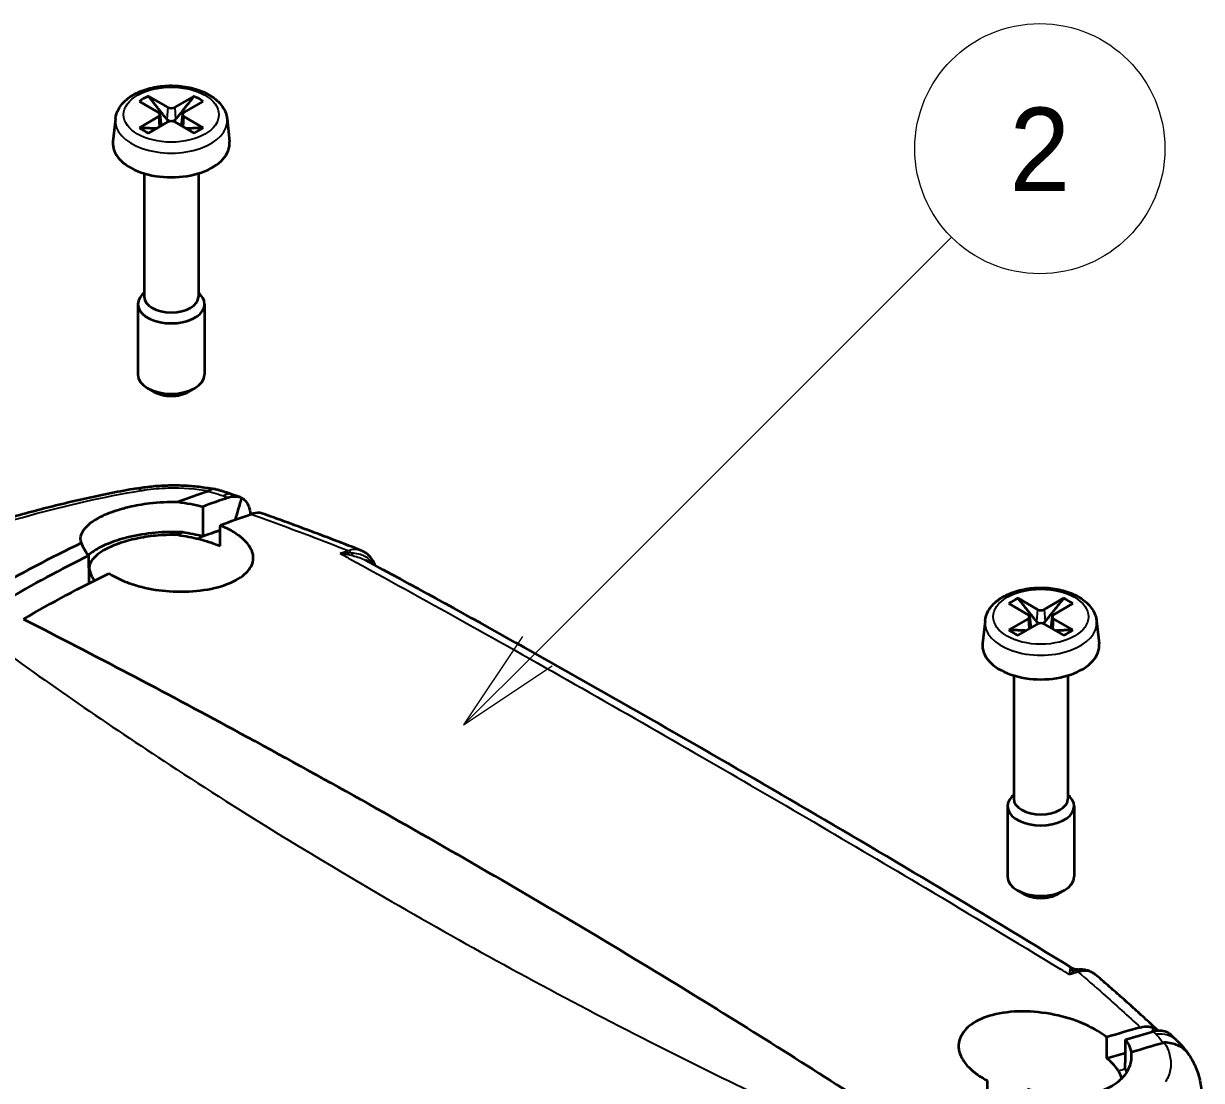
# Model space of a CAD drawing. Header units: millimetres. Extents: x 0 to 1594, y 0 to 281.
# Drawn here: x 292.36 to 320.61, y 154.81 to 180.17 of the extents above; entities that cross this region are included whole.
import ezdxf

# ---------------------------------------------------------------- set-up
doc = ezdxf.new("R2010")
doc.units = ezdxf.units.MM
doc.layers.add('Symbol (TK)', color=100, linetype='Continuous', lineweight=18, true_color=0x00ff3f)
doc.layers.add('Visible (ISO)', color=7, linetype='Continuous', lineweight=35)
doc.layers.add('Visible Narrow (ISO)', color=7, linetype='Continuous', lineweight=25)
doc.styles.add('Note Text (TK2)', font='')
doc.styles.get('Note Text (TK2)').set_extended_font_data('MS PGothic')

# ---------------------------------------------------------------- blocks, each defined once
blk = doc.blocks.new('バルーン3')
at = {"layer": 'Symbol (TK)', "color": 100, "true_color": 0x00ff40}
for p, q in [((319.183, 173.112), (329.122, 183.052)), ((318.829, 173.466), (317.415, 171.344)), ((319.183, 173.112), (317.415, 171.344)), ((317.415, 171.344), (319.536, 172.759))]:
    blk.add_line(p, q, dxfattribs=at)
at = {"layer": 'Symbol (TK)'}
blk.add_circle((331.236, 185.165), 3, dxfattribs=at)
at = {"layer": 'Symbol (TK)', "color": 7, "insert": (331.236, 185.148), "char_height": 2, "attachment_point": 5, "style": 'Note Text (TK2)'}
blk.add_mtext('2', dxfattribs=at)

msp = doc.modelspace()

# ---------------------------------------------------------------- linework, layer by layer
at = {"layer": 'Visible (ISO)'}
for p, q in [((295.1353, 178.2956), (295.5967, 178.0279)), ((295.8183, 178.1558), (295.3545, 178.4222)), ((296.447, 178.4222), (295.9832, 178.1558)), ((296.2047, 178.0279), (296.6662, 178.2956)), ((294.5617, 177.8791), (294.5034, 177.3363)), ((295.5967, 177.9327), (295.1353, 177.6649)), ((295.3545, 177.5383), (295.8183, 177.8047)), ((295.6305, 177.9844), (295.6596, 177.7136)), ((295.9832, 177.8047), (296.447, 177.5383)), ((296.1709, 177.9844), (296.1419, 177.7136)), ((296.6662, 177.6649), (296.2047, 177.9327)), ((297.2398, 177.8791), (297.298, 177.3363)), ((295.2507, 176.5704), (295.2507, 173.612)), ((296.5507, 176.5704), (296.5507, 173.612)), ((295.2507, 173.7112), (295.2051, 173.6649)), ((296.5507, 173.7112), (296.5963, 173.6649)), ((295.1007, 173.4367), (295.1007, 171.7462)), ((296.7007, 173.4367), (296.7007, 171.7462)), ((295.4867, 171.3319), (295.3348, 171.4197)), ((296.3148, 171.3319), (296.4667, 171.4197)), ((297.7973, 168.3916), (297.797, 168.3956)), ((315.9949, 166.2523), (316.4563, 165.9845)), ((316.6779, 166.1125), (316.2141, 166.3789)), ((317.3066, 166.3789), (316.8428, 166.1125)), ((317.0644, 165.9845), (317.5258, 166.2523)), ((316.4563, 165.8894), (315.9949, 165.6216)), ((316.4901, 165.9411), (316.5192, 165.6703)), ((317.0306, 165.9411), (317.0015, 165.6703)), ((317.5258, 165.6216), (317.0644, 165.8894)), ((315.4213, 165.8358), (315.363, 165.2929)), ((316.2141, 165.495), (316.6779, 165.7614)), ((316.8428, 165.7614), (317.3066, 165.495)), ((318.0994, 165.8358), (318.1577, 165.2929)), ((316.1104, 164.527), (316.1104, 161.5687)), ((317.4104, 164.527), (317.4104, 161.5687)), ((316.1104, 161.6679), (316.0648, 161.6216)), ((317.4104, 161.6679), (317.4559, 161.6216)), ((315.9604, 161.3934), (315.9604, 159.7028)), ((317.5604, 161.3934), (317.5604, 159.7028)), ((316.3463, 159.2886), (316.1944, 159.3764)), ((317.1744, 159.2886), (317.3263, 159.3764))]:
    msp.add_line(p, q, dxfattribs=at)
for centre, major_axis, ratio, start_param, end_param in [((295.9007, 177.9803), (0.9404, 0), 0.5773503, 2.1906089, 2.5217801), ((295.9007, 177.9803), (0.9404, 0), 0.5773503, 0.6198126, 0.9509837), ((295.5138, 177.9803), (0.1169, 0), 0.5773503, 5.5003624, 7.0660083), ((295.9007, 178.2036), (-0.1169, 0), 0.5773503, 0.7879734, 2.3536193), ((296.2876, 177.9803), (-0.1169, 0), 0.5773503, 5.5003624, 7.0660083), ((295.9007, 177.7569), (0.1169, 0), 0.5773503, 0.7879734, 2.3536193), ((295.9007, 177.9803), (-0.9404, 0), 0.5773503, 0.6198126, 0.9509837), ((295.9007, 177.9803), (-0.9404, 0), 0.5773503, 2.1906089, 2.5217801), ((295.9007, 177.2862), (1.4, 0), 0.5773503, 3.0796893, 6.3450887), ((295.9007, 173.4367), (0.8, 0), 0.5773503, 2.6249056, 6.7998724), ((295.9007, 173.612), (0.65, 0), 0.5773503, 3.1415927, 6.2831853), ((295.9007, 171.7462), (0.8, 0), 0.5773503, 3.1415927, 6.2831853), ((295.9007, 171.5708), (0.5853, 0), 0.5773503, 3.9265254, 5.4982526), ((265.1849, 139.6409), (-63.8451, 2.7097), 0.5465301, 4.2040933, 4.2076098), ((316.7604, 165.9369), (0.9404, 0), 0.5773503, 2.1906089, 2.5217801), ((316.7604, 165.9369), (0.9404, 0), 0.5773503, 0.6198126, 0.9509837), ((316.3735, 165.9369), (0.1169, 0), 0.5773503, 5.5003624, 7.0660083), ((316.7604, 166.1603), (-0.1169, 0), 0.5773503, 0.7879734, 2.3536193), ((317.1473, 165.9369), (-0.1169, 0), 0.5773503, 5.5003624, 7.0660083), ((316.7604, 165.9369), (-0.9404, 0), 0.5773503, 0.6198126, 0.9509837), ((316.7604, 165.7136), (0.1169, 0), 0.5773503, 0.7879734, 2.3536193), ((316.7604, 165.9369), (-0.9404, 0), 0.5773503, 2.1906089, 2.5217801), ((316.7604, 165.2429), (1.4, 0), 0.5773503, 3.0796893, 6.3450887), ((316.7604, 161.3934), (0.8, 0), 0.5773503, 2.6249056, 6.7998724), ((316.7604, 161.5687), (0.65, 0), 0.5773503, 3.1415927, 6.2831853), ((316.7604, 159.7028), (0.8, 0), 0.5773503, 3.1415927, 6.2831853), ((316.7604, 159.5274), (0.5853, 0), 0.5773503, 3.9265254, 5.4982526), ((265.2668, 138.7232), (-63.8103, 2.3987), 0.5622537, 3.7023574, 3.7064562)]:
    msp.add_ellipse(centre, major_axis=major_axis, ratio=ratio, start_param=start_param, end_param=end_param, dxfattribs=at)
for points, knots in [([(294.5617, 177.8791), (294.5708, 177.9637), (294.5986, 178.0457), (294.6885, 178.2047), (294.7542, 178.2797), (294.9224, 178.4205), (295.0293, 178.4831), (295.2696, 178.5848), (295.4038, 178.6229), (295.6825, 178.6703), (295.8268, 178.68), (296.1126, 178.6709), (296.2541, 178.6523), (296.5227, 178.5875), (296.6497, 178.5412), (296.8772, 178.4216), (296.9776, 178.3481), (297.1321, 178.1796), (297.1891, 178.0857), (297.229, 177.949), (297.236, 177.9142), (297.2398, 177.8791)], [0.8473015, 0.8473015, 0.8473015, 0.8473015, 1.1008997, 1.1008997, 1.3894034, 1.3894034, 1.7237101, 1.7237101, 2.0693038, 2.0693038, 2.4112778, 2.4112778, 2.7518334, 2.7518334, 3.0950069, 3.0950069, 3.4402909, 3.4402909, 3.7598094, 3.7598094, 3.8650875, 3.8650875, 3.8650875, 3.8650875]), ([(295.8592, 177.82), (295.8464, 177.825), (295.8344, 177.8321), (295.8147, 177.8473), (295.8054, 177.8563), (295.7973, 177.8662)], [0.0787304884, 0.0787304884, 0.0787304884, 0.0787304884, 0.082614617, 0.082614617, 0.0863321635, 0.0863321635, 0.0863321635, 0.0863321635]), ([(296.0041, 177.8662), (295.996, 177.8563), (295.9868, 177.8473), (295.9671, 177.8321), (295.9551, 177.825), (295.9422, 177.82)], [0.0629908796, 0.0629908796, 0.0629908796, 0.0629908796, 0.066708426, 0.066708426, 0.0705925547, 0.0705925547, 0.0705925547, 0.0705925547]), ([(295.0645, 169.0136), (294.6603, 168.943), (294.262, 168.8628), (293.4739, 168.6877), (293.0843, 168.5928), (292.3135, 168.3903), (291.9323, 168.2826), (291.1785, 168.0557), (290.8059, 167.9364), (290.0698, 167.6868), (289.7063, 167.5565), (289.3475, 167.4209)], [0, 0, 0, 0, 0.12362035, 0.12362035, 0.2472407, 0.2472407, 0.37086105, 0.37086105, 0.49448141, 0.49448141, 0.61810176, 0.61810176, 0.61810176, 0.61810176]), ([(295.0645, 169.0136), (295.1823, 169.0341), (295.3063, 169.0515), (295.5558, 169.0767), (295.6818, 169.0849), (295.9333, 169.0922), (296.0594, 169.0914), (296.3113, 169.0808), (296.4368, 169.071), (296.6837, 169.0426), (296.8057, 169.0241), (296.9253, 169.0012)], [-0.15523286, -0.15523286, -0.15523286, -0.15523286, -0.12461288, -0.12461288, -0.0939929, -0.0939929, -0.06337292, -0.06337292, -0.03275294, -0.03275294, -0.00213296, -0.00213296, -0.00213296, -0.00213296]), ([(296.9303, 169.0001), (296.93, 169.0002), (296.9298, 169.0003), (296.8927, 169.0093), (296.8506, 168.9934), (296.8058, 168.9534)], [-0.039386813, -0.039386813, -0.039386813, -0.039386813, -0.039086509, -0.039086509, 0, 0, 0, 0]), ([(297.3575, 168.8719), (297.3298, 168.8816), (297.3019, 168.8911), (297.2458, 168.9095), (297.2175, 168.9185), (297.1608, 168.936), (297.1323, 168.9446), (297.075, 168.9612), (297.0463, 168.9693), (296.9885, 168.985), (296.9595, 168.9927), (296.9303, 169.0001)], [0, 0, 0, 0, 0.007630724, 0.007630724, 0.015261447, 0.015261447, 0.022892171, 0.022892171, 0.030522895, 0.030522895, 0.038153618, 0.038153618, 0.038153618, 0.038153618]), ([(293.7501, 167.7075), (293.7209, 167.7755), (293.7197, 167.8476), (293.7709, 167.9848), (293.8158, 168.049), (293.9496, 168.1783), (294.0397, 168.2427), (294.2193, 168.3415), (294.296, 168.378), (294.4501, 168.4413), (294.5253, 168.4686), (294.6939, 168.5227), (294.7882, 168.5489), (295.0425, 168.609), (295.2076, 168.6384), (295.6033, 168.6858), (295.8356, 168.6966), (296.0662, 168.6894)], [-0.39581441, -0.39581441, -0.39581441, -0.39581441, -0.33260232, -0.33260232, -0.27813705, -0.27813705, -0.22143256, -0.22143256, -0.18594876, -0.18594876, -0.1560966, -0.1560966, -0.12256944, -0.12256944, -0.06964289, -0.06964289, -0.00024151, -0.00024151, -0.00024151, -0.00024151]), ([(296.0662, 168.6894), (296.1678, 168.6764), (296.2688, 168.6602), (296.4656, 168.6224), (296.5611, 168.601), (296.6545, 168.5769)], [-0.060880934, -0.060880934, -0.060880934, -0.060880934, -0.030152999, -0.030152999, -0.000242503, -0.000242503, -0.000242503, -0.000242503]), ([(296.8058, 168.9534), (296.8053, 168.953), (296.8048, 168.9526), (296.8001, 168.949), (296.7941, 168.9462), (296.7869, 168.9438)], [0.43221646, 0.43221646, 0.43221646, 0.43221646, 0.433652743, 0.433652743, 0.445400391, 0.445400391, 0.445400391, 0.445400391]), ([(297.2676, 168.7945), (297.3351, 168.8175), (297.4, 168.827), (297.5053, 168.8194), (297.5473, 168.8084), (297.5855, 168.7898)], [0, 0, 0, 0, 0.030550875, 0.030550875, 0.053409777, 0.053409777, 0.053409777, 0.053409777]), ([(297.5855, 168.7898), (297.6176, 168.774), (297.6468, 168.7526), (297.7082, 168.6886), (297.7369, 168.6416), (297.7789, 168.53), (297.7921, 168.4661), (297.797, 168.3956)], [0.020158393, 0.020158393, 0.020158393, 0.020158393, 0.039943381, 0.039943381, 0.067132322, 0.067132322, 0.094256635, 0.094256635, 0.094256635, 0.094256635]), ([(296.6545, 168.5769), (296.6548, 168.459), (296.6552, 168.341), (296.6559, 168.103), (296.6562, 167.983), (296.6566, 167.8629)], [-0.086827043, -0.086827043, -0.086827043, -0.086827043, -0.043794023, -0.043794023, 0, 0, 0, 0]), ([(298.1026, 168.4086), (298.0717, 168.4196), (298.0385, 168.4261), (297.946, 168.4309), (297.884, 168.4211), (297.8195, 168.3992)], [0.011302521, 0.011302521, 0.011302521, 0.011302521, 0.029053467, 0.029053467, 0.058238926, 0.058238926, 0.058238926, 0.058238926]), ([(300.4522, 167.5272), (300.2977, 167.5878), (300.1428, 167.648), (299.832, 167.7677), (299.6762, 167.8272), (299.3638, 167.9455), (299.2071, 168.0043), (298.893, 168.121), (298.7355, 168.1791), (298.4197, 168.2944), (298.2613, 168.3516), (298.1026, 168.4086)], [2.7524021, 2.7524021, 2.7524021, 2.7524021, 2.80747907, 2.80747907, 2.86255604, 2.86255604, 2.917633, 2.917633, 2.97270997, 2.97270997, 3.02778694, 3.02778694, 3.02778694, 3.02778694]), ([(294.4066, 166.9765), (294.4349, 166.9582), (294.4644, 166.9404), (294.5531, 166.8897), (294.615, 166.8581), (294.746, 166.7984), (294.815, 166.7704), (294.9862, 166.7088), (295.0907, 166.6773), (295.408, 166.5984), (295.6289, 166.5641), (296.1063, 166.5303), (296.3588, 166.5367), (296.8406, 166.5961), (297.064, 166.6499), (297.4399, 166.7953), (297.5899, 166.885), (297.7943, 167.0829), (297.8522, 167.1882), (297.8786, 167.3999), (297.8529, 167.5043), (297.7204, 167.7198), (297.6076, 167.8287), (297.381, 167.979), (297.2969, 168.0265), (297.1618, 168.0918), (297.117, 168.112), (297.0707, 168.1314)], [-0.79168691, -0.79168691, -0.79168691, -0.79168691, -0.77864587, -0.77864587, -0.75373274, -0.75373274, -0.72861282, -0.72861282, -0.69383728, -0.69383728, -0.6266994, -0.6266994, -0.55023073, -0.55023073, -0.47129045, -0.47129045, -0.39346424, -0.39346424, -0.32023107, -0.32023107, -0.25216674, -0.25216674, -0.17788701, -0.17788701, -0.14100564, -0.14100564, -0.12371346, -0.12371346, -0.12371346, -0.12371346]), ([(296.17, 167.9621), (296.0075, 167.971), (295.8433, 167.9711), (295.4581, 167.9498), (295.241, 167.9213), (294.9265, 167.8579), (294.8209, 167.8322), (294.6423, 167.7809), (294.5675, 167.7567), (294.4213, 167.7034), (294.3507, 167.6743), (294.1925, 167.6008), (294.1105, 167.5553), (293.9929, 167.4767), (293.9513, 167.4448), (293.915, 167.4125)], [-0.42142231, -0.42142231, -0.42142231, -0.42142231, -0.37222889, -0.37222889, -0.30511602, -0.30511602, -0.2690497, -0.2690497, -0.24088337, -0.24088337, -0.2109832, -0.2109832, -0.1687674, -0.1687674, -0.14075366, -0.14075366, -0.14075366, -0.14075366]), ([(296.0014, 167.898), (295.9041, 167.8998), (295.8064, 167.8982), (295.5452, 167.8846), (295.3841, 167.8666), (295.1374, 167.8252), (295.0481, 167.8069), (294.8886, 167.7684), (294.8177, 167.7489), (294.7047, 167.7138), (294.661, 167.6991), (294.5788, 167.6692), (294.5402, 167.6541), (294.4542, 167.618), (294.408, 167.5967), (294.2771, 167.5301), (294.2018, 167.4831), (294.0272, 167.3464), (293.9603, 167.2547), (293.9299, 167.115), (293.9342, 167.0657), (293.9533, 167.0186)], [-0.47430743, -0.47430743, -0.47430743, -0.47430743, -0.44499394, -0.44499394, -0.39555958, -0.39555958, -0.36612501, -0.36612501, -0.34090031, -0.34090031, -0.32407331, -0.32407331, -0.3080968, -0.3080968, -0.28699456, -0.28699456, -0.24428276, -0.24428276, -0.16662061, -0.16662061, -0.12265485, -0.12265485, -0.12265485, -0.12265485]), ([(296.6566, 167.8629), (296.5814, 167.8824), (296.5048, 167.9001), (296.3424, 167.9336), (296.2565, 167.949), (296.17, 167.9621)], [-0.052692146, -0.052692146, -0.052692146, -0.052692146, -0.028593199, -0.028593199, -0.002302158, -0.002302158, -0.002302158, -0.002302158]), ([(293.9242, 167.4017), (293.8834, 167.4491), (293.8487, 167.4975), (293.7892, 167.5997), (293.7657, 167.6536), (293.7501, 167.7075)], [-0.062060201, -0.062060201, -0.062060201, -0.062060201, -0.03262443, -0.03262443, -0.00041235, -0.00041235, -0.00041235, -0.00041235]), ([(297.0627, 167.6313), (297.0095, 167.6534), (296.9544, 167.6746), (296.808, 167.7262), (296.7145, 167.7551), (296.5817, 167.7906), (296.5452, 167.7998), (296.5084, 167.8085)], [-0.169949381, -0.169949381, -0.169949381, -0.169949381, -0.150143846, -0.150143846, -0.118936962, -0.118936962, -0.107278835, -0.107278835, -0.107278835, -0.107278835]), ([(293.9326, 166.7386), (293.9312, 166.846), (293.9299, 166.9535), (293.9271, 167.1745), (293.9256, 167.2881), (293.9242, 167.4017)], [-0.083303705, -0.083303705, -0.083303705, -0.083303705, -0.043877571, -0.043877571, -0.002184101, -0.002184101, -0.002184101, -0.002184101]), ([(300.793, 167.1686), (300.7829, 167.1955), (300.7712, 167.2219), (300.7366, 167.2881), (300.711, 167.3269), (300.6506, 167.3984), (300.6158, 167.431), (300.5387, 167.4867), (300.4964, 167.5098), (300.4522, 167.5272)], [0.01507373, 0.01507373, 0.01507373, 0.01507373, 0.022113712, 0.022113712, 0.033170568, 0.033170568, 0.044227424, 0.044227424, 0.05528428, 0.05528428, 0.05528428, 0.05528428]), ([(317.5213, 157.502), (316.388, 158.2003), (315.2559, 158.8844), (312.9932, 160.2349), (311.8625, 160.9011), (309.6017, 162.2199), (308.4716, 162.8723), (306.2115, 164.1636), (305.0816, 164.8025), (302.8212, 166.0634), (301.6908, 166.6854), (300.5597, 167.2944)], [0.3094457, 0.3094457, 0.3094457, 0.3094457, 0.7878425, 0.7878425, 1.2662393, 1.2662393, 1.7446361, 1.7446361, 2.2230329, 2.2230329, 2.7014297, 2.7014297, 2.7014297, 2.7014297]), ([(293.9533, 167.0186), (293.9569, 167.0057), (293.961, 166.9927), (293.9866, 166.9206), (294.0181, 166.8615), (294.0598, 166.8034)], [-0.050354279, -0.050354279, -0.050354279, -0.050354279, -0.042545799, -0.042545799, -0.006859602, -0.006859602, -0.006859602, -0.006859602]), ([(315.4213, 165.8358), (315.4304, 165.9203), (315.4582, 166.0024), (315.5481, 166.1613), (315.6139, 166.2364), (315.7821, 166.3772), (315.889, 166.4398), (316.1292, 166.5415), (316.2635, 166.5795), (316.5421, 166.627), (316.6864, 166.6367), (316.9722, 166.6276), (317.1137, 166.6089), (317.3824, 166.5442), (317.5094, 166.4979), (317.7368, 166.3783), (317.8373, 166.3048), (317.9918, 166.1362), (318.0487, 166.0423), (318.0887, 165.9056), (318.0956, 165.8709), (318.0994, 165.8358)], [0.8473015, 0.8473015, 0.8473015, 0.8473015, 1.1008997, 1.1008997, 1.3894034, 1.3894034, 1.7237101, 1.7237101, 2.0693038, 2.0693038, 2.4112778, 2.4112778, 2.7518334, 2.7518334, 3.0950069, 3.0950069, 3.4402909, 3.4402909, 3.7598094, 3.7598094, 3.8650875, 3.8650875, 3.8650875, 3.8650875]), ([(292.358, 165.8796), (294.0497, 165.0163), (297.695, 163.0983), (303.1579, 160.0432), (308.4495, 156.8891), (311.7717, 154.7845), (313.267, 153.8078)], [0.1105635, 0.1105635, 0.1105635, 0.1105635, 0.7879015, 1.5898823, 2.391863, 3.0692011, 3.0692011, 3.0692011, 3.0692011]), ([(316.7189, 165.7767), (316.706, 165.7816), (316.694, 165.7888), (316.6743, 165.804), (316.6651, 165.813), (316.657, 165.8228)], [0.0787304884, 0.0787304884, 0.0787304884, 0.0787304884, 0.082614617, 0.082614617, 0.0863321635, 0.0863321635, 0.0863321635, 0.0863321635]), ([(316.8638, 165.8228), (316.8557, 165.813), (316.8464, 165.804), (316.8267, 165.7888), (316.8147, 165.7816), (316.8019, 165.7767)], [0.0629908796, 0.0629908796, 0.0629908796, 0.0629908796, 0.066708426, 0.066708426, 0.0705925547, 0.0705925547, 0.0705925547, 0.0705925547]), ([(317.6444, 157.4766), (317.6335, 157.4753), (317.6229, 157.475), (317.6028, 157.4757), (317.5932, 157.4768), (317.5753, 157.48), (317.5669, 157.4822), (317.5515, 157.4872), (317.5445, 157.49), (317.5319, 157.4959), (317.5262, 157.499), (317.5213, 157.502)], [0.024835895, 0.024835895, 0.024835895, 0.024835895, 0.029773211, 0.029773211, 0.034710527, 0.034710527, 0.039647843, 0.039647843, 0.044585159, 0.044585159, 0.049522475, 0.049522475, 0.049522475, 0.049522475]), ([(317.6444, 157.4766), (317.6725, 157.4798), (317.7011, 157.4812), (317.7591, 157.4798), (317.7885, 157.477), (317.8473, 157.4665), (317.8768, 157.4587), (317.9345, 157.4379), (317.9628, 157.4248), (318.0168, 157.3935), (318.0424, 157.3754), (318.0661, 157.3552)], [0.01255548, 0.01255548, 0.01255548, 0.01255548, 0.019696085, 0.019696085, 0.026836689, 0.026836689, 0.033977293, 0.033977293, 0.041117897, 0.041117897, 0.048258502, 0.048258502, 0.048258502, 0.048258502]), ([(319.5752, 156.0065), (319.478, 156.0976), (319.3801, 156.1884), (319.1829, 156.3697), (319.0836, 156.4601), (318.8837, 156.6404), (318.7831, 156.7303), (318.5805, 156.9097), (318.4785, 156.9991), (318.2733, 157.1775), (318.17, 157.2665), (318.0661, 157.3552)], [0.01216287, 0.01216287, 0.01216287, 0.01216287, 0.06699491, 0.06699491, 0.12182696, 0.12182696, 0.176659, 0.176659, 0.23149104, 0.23149104, 0.28632308, 0.28632308, 0.28632308, 0.28632308]), ([(318.3415, 155.8507), (318.3324, 155.8579), (318.3231, 155.8651), (318.2532, 155.9182), (318.187, 155.9627), (317.9886, 156.0811), (317.8463, 156.1503), (317.4741, 156.2968), (317.2361, 156.364), (316.7318, 156.4553), (316.4693, 156.4758), (315.9662, 156.4604), (315.7304, 156.4241), (315.3337, 156.3025), (315.1723, 156.2216), (314.935, 156.0309), (314.8561, 155.9248), (314.7726, 155.6806), (314.78, 155.5426), (314.8742, 155.3238), (314.9272, 155.2434), (315.0391, 155.1189), (315.0871, 155.0733), (315.1866, 154.9917), (315.2364, 154.9553), (315.347, 154.8831), (315.4081, 154.8475), (315.4729, 154.8138)], [-0.79185298, -0.79185298, -0.79185298, -0.79185298, -0.78724652, -0.78724652, -0.75765748, -0.75765748, -0.70500749, -0.70500749, -0.63029955, -0.63029955, -0.55123268, -0.55123268, -0.47147827, -0.47147827, -0.39699131, -0.39699131, -0.32737104, -0.32737104, -0.24859107, -0.24859107, -0.20180218, -0.20180218, -0.17357695, -0.17357695, -0.14948679, -0.14948679, -0.12380968, -0.12380968, -0.12380968, -0.12380968]), ([(319.1479, 156.0852), (319.2173, 156.1043), (319.2842, 156.1112), (319.3892, 156.1016), (319.4295, 156.0918), (319.4667, 156.0763)], [0, 0, 0, 0, 0.029192093, 0.029192093, 0.049199093, 0.049199093, 0.049199093, 0.049199093]), ([(319.7951, 155.9671), (319.7544, 155.9871), (319.7095, 155.9998), (319.5968, 156.0117), (319.5271, 156.0049), (319.4544, 155.9849)], [0.007590569, 0.007590569, 0.007590569, 0.007590569, 0.030442421, 0.030442421, 0.060987109, 0.060987109, 0.060987109, 0.060987109]), ([(318.7852, 155.0869), (318.7867, 155.2059), (318.7882, 155.3249), (318.7912, 155.5608), (318.7926, 155.6777), (318.7941, 155.7946)], [-0.08758813, -0.08758813, -0.08758813, -0.08758813, -0.043794074, -0.043794074, -0.000761087, -0.000761087, -0.000761087, -0.000761087]), ([(318.7941, 155.7946), (318.8288, 155.7446), (318.857, 155.6946), (318.9005, 155.5936), (318.9155, 155.5429), (318.9234, 155.4928)], [-0.062817262, -0.062817262, -0.062817262, -0.062817262, -0.032850622, -0.032850622, -0.002177827, -0.002177827, -0.002177827, -0.002177827]), ([(320.3181, 155.4233), (320.3082, 155.4389), (320.2975, 155.454), (320.2248, 155.5472), (320.1435, 155.61), (319.9502, 155.697), (319.8401, 155.7204), (319.7226, 155.7224)], [0.037130234, 0.037130234, 0.037130234, 0.037130234, 0.044394066, 0.044394066, 0.083511436, 0.083511436, 0.122599015, 0.122599015, 0.122599015, 0.122599015]), ([(319.8869, 155.9024), (319.8711, 155.9175), (319.8542, 155.9312), (319.823, 155.952), (319.8093, 155.96), (319.7951, 155.9671)], [0.055591376, 0.055591376, 0.055591376, 0.055591376, 0.066276772, 0.066276772, 0.074091573, 0.074091573, 0.074091573, 0.074091573]), ([(320.0218, 155.7728), (320.0422, 155.7531), (320.0624, 155.7329), (320.1022, 155.6917), (320.1218, 155.6707), (320.1603, 155.6278), (320.1793, 155.6059), (320.2165, 155.5611), (320.2347, 155.5382), (320.2705, 155.4914), (320.2879, 155.4675), (320.305, 155.443)], [-0.041142835, -0.041142835, -0.041142835, -0.041142835, -0.033818765, -0.033818765, -0.026494694, -0.026494694, -0.019170623, -0.019170623, -0.011846552, -0.011846552, -0.004522482, -0.004522482, -0.004522482, -0.004522482]), ([(318.9234, 155.4928), (318.9266, 155.4681), (318.9285, 155.4434), (318.9341, 155.2628), (318.8896, 155.1119), (318.7493, 154.9055), (318.6875, 154.8388), (318.56, 154.7351), (318.5003, 154.6951), (318.3704, 154.6234), (318.3004, 154.5917), (318.127, 154.5282), (318.0206, 154.4996), (317.7179, 154.4445), (317.512, 154.4329), (317.0165, 154.46), (316.7254, 154.5152), (316.4414, 154.6067)], [-0.39638899, -0.39638899, -0.39638899, -0.39638899, -0.38375, -0.38375, -0.30348239, -0.30348239, -0.2606365, -0.2606365, -0.22954791, -0.22954791, -0.19877585, -0.19877585, -0.15814432, -0.15814432, -0.0897972, -0.0897972, -0.00017084, -0.00017084, -0.00017084, -0.00017084]), ([(320.3181, 155.4233), (320.3485, 155.3756), (320.3773, 155.3263), (320.4311, 155.2244), (320.4561, 155.1719), (320.5015, 155.0637), (320.522, 155.0078), (320.5579, 154.8932), (320.5732, 154.8344), (320.5977, 154.7144), (320.607, 154.6532), (320.613, 154.5914)], [-0.151432059, -0.151432059, -0.151432059, -0.151432059, -0.138094225, -0.138094225, -0.12475639, -0.12475639, -0.111418556, -0.111418556, -0.098080722, -0.098080722, -0.084742887, -0.084742887, -0.084742887, -0.084742887]), ([(318.6256, 155.0391), (318.6209, 155.0468), (318.6159, 155.0545), (318.5748, 155.1166), (318.5302, 155.1707), (318.4367, 155.2655), (318.391, 155.3064), (318.3408, 155.3464)], [-0.901819576, -0.901819576, -0.901819576, -0.901819576, -0.89721001, -0.89721001, -0.86458099, -0.86458099, -0.839141902, -0.839141902, -0.839141902, -0.839141902])]:
    msp.add_open_spline(points, degree=3, knots=knots, dxfattribs=at)
for points, weights in [([(295.7973, 177.8662), (295.6906, 177.9961), (295.3545, 178.4222)], [2.55942529588, 1.88942949743, 1]), ([(296.447, 178.4222), (296.1109, 177.9961), (296.0041, 177.8662)], [1, 1.88942949741, 2.55942529585]), ([(295.5402, 177.645), (295.42, 177.6491), (295.1353, 177.6649)], [2.05991435985, 1.57596636189, 1]), ([(296.6662, 177.6649), (296.3814, 177.6491), (296.2612, 177.645)], [1, 1.57596636188, 2.05991435984]), ([(316.657, 165.8228), (316.5502, 165.9527), (316.2141, 166.3789)], [2.55942529588, 1.88942949743, 1]), ([(317.3066, 166.3789), (316.9705, 165.9527), (316.8638, 165.8228)], [1, 1.88942949741, 2.55942529585]), ([(316.3999, 165.6017), (316.2797, 165.6058), (315.9949, 165.6216)], [2.05991435985, 1.57596636189, 1]), ([(317.5258, 165.6216), (317.2411, 165.6058), (317.1209, 165.6017)], [1, 1.57596636188, 2.05991435984])]:
    msp.add_rational_spline(points, weights, degree=2, dxfattribs=at)
for points in [[(296.7869, 168.9438), (296.5474, 168.8633), (296.3072, 168.7785), (296.0662, 168.6894)], [(297.2676, 168.7945), (297.0637, 168.725), (296.8593, 168.6525), (296.6545, 168.5769)], [(297.5855, 168.7898), (297.5344, 168.6145), (297.4832, 168.4392), (297.4322, 168.2639)], [(297.0707, 168.1314), (297.068, 167.9647), (297.0653, 167.798), (297.0627, 167.6313)], [(297.0707, 168.1314), (297.321, 168.2252), (297.5706, 168.3144), (297.8195, 168.3992)], [(296.0014, 167.898), (296.0576, 167.9196), (296.1138, 167.941), (296.17, 167.9621)], [(296.5084, 167.8085), (296.3438, 167.8477), (296.1733, 167.8778), (296.0014, 167.898)], [(297.0687, 168.0086), (296.9316, 167.9615), (296.7942, 167.9129), (296.6566, 167.8629)], [(293.7501, 167.7075), (293.0038, 167.3508), (292.2548, 166.9549), (291.5043, 166.5207)], [(293.9242, 167.4017), (293.2523, 167.0719), (292.5776, 166.711), (291.9013, 166.3196)], [(293.9292, 167.0072), (293.9372, 167.011), (293.9453, 167.0148), (293.9533, 167.0186)], [(292.358, 165.8796), (293.0428, 166.2761), (293.7262, 166.642), (294.4066, 166.9765)], [(319.1479, 156.0852), (318.8798, 156.0115), (318.611, 155.9333), (318.3415, 155.8507)], [(318.7941, 155.7946), (319.0147, 155.8611), (319.2348, 155.9245), (319.4544, 155.9849)], [(319.4667, 156.0763), (319.507, 156.0597), (319.5435, 156.0363), (319.5756, 156.0062)], [(318.3408, 155.3464), (318.341, 155.5145), (318.3413, 155.6826), (318.3415, 155.8507)], [(318.9234, 155.4928), (319.1807, 155.5724), (319.4373, 155.6478), (319.6932, 155.7188)], [(319.6932, 155.7188), (319.7019, 155.7212), (319.7116, 155.7226), (319.7226, 155.7224)], [(318.3408, 155.3464), (318.4908, 155.3918), (318.6406, 155.4359), (318.7901, 155.4785)], [(318.7045, 154.8623), (318.6886, 154.9207), (318.6622, 154.9799), (318.6256, 155.0391)], [(318.8267, 155.0224), (318.8141, 155.0439), (318.8003, 155.0654), (318.7852, 155.0869)], [(315.4729, 154.8138), (315.4742, 154.7364), (315.4754, 154.6589), (315.4766, 154.5815)]]:
    msp.add_open_spline(points, degree=3, dxfattribs=at)
at = {"layer": 'Visible Narrow (ISO)'}
for p, q in [((295.8183, 178.1558), (295.7973, 177.8662)), ((295.9832, 178.1558), (296.0041, 177.8662)), ((295.5967, 177.9327), (295.6145, 177.6877)), ((296.2047, 177.9327), (296.1869, 177.6877)), ((316.4563, 165.8894), (316.4742, 165.6444)), ((316.6779, 166.1125), (316.657, 165.8228)), ((316.8428, 166.1125), (316.8638, 165.8228)), ((317.0644, 165.8894), (317.0466, 165.6444))]:
    msp.add_line(p, q, dxfattribs=at)
for centre in [(295.9007, 177.9803), (316.7604, 165.9369)]:
    msp.add_ellipse(centre, major_axis=(-1.1424, 0), ratio=0.5773503, dxfattribs=at)
for centre, major_axis, ratio, start_param, end_param in [((295.9007, 177.8312), (-1.3416, 0), 0.5773503, 6.221282, 9.4866813), ((295.2364, 168.0284), (-0.1719, 0.9851), 0.3037183, 5.9116383, 6.2831853), ((297.0281, 167.9278), (0.3294, 0.9442), 0.4088153, 0, 0.4565476), ((300.1202, 167.2491), (0.0883, -0.2867), 0.6830915, 2.1935833, 2.5377673), ((300.3354, 167.6815), (-0.063, -0.2933), 0.318702, 5.6069615, 6.0155208), ((316.7604, 165.7879), (-1.3416, 0), 0.5773503, 6.221282, 9.4866813), ((317.5544, 157.7401), (-0.2599, 0.1498), 0.9566897, 1.7352281, 2.1437874), ((317.5954, 157.1598), (-0.0937, 0.285), 0.6963417, 5.5912058, 5.9353898), ((319.3272, 155.0534), (0.6945, 0.7195), 0.7090043, 0, 0.7089778)]:
    msp.add_ellipse(centre, major_axis=major_axis, ratio=ratio, start_param=start_param, end_param=end_param, dxfattribs=at)
for points, knots in [([(289.5422, 167.4009), (290.499, 167.766), (291.4948, 168.093), (293.3856, 168.6086), (294.2677, 168.8134), (295.1849, 168.9653)], [-0.61823892, -0.61823892, -0.61823892, -0.61823892, -0.28121096, -0.28121096, 0, 0, 0, 0]), ([(295.2657, 168.9779), (295.444, 169.0044), (295.6375, 169.0215), (296.1595, 169.036), (296.497, 169.0102), (296.8058, 168.9534)], [-0.14704931, -0.14704931, -0.14704931, -0.14704931, -0.09388332, -0.09388332, -0.00080678, -0.00080678, -0.00080678, -0.00080678]), ([(296.7992, 168.9407), (296.8796, 168.9204), (296.9582, 168.8982), (297.075, 168.8615), (297.1147, 168.8483), (297.1536, 168.8346)], [-0.039135401, -0.039135401, -0.039135401, -0.039135401, -0.013546688, -0.013546688, 0, 0, 0, 0]), ([(297.1536, 168.8346), (297.1728, 168.8279), (297.1919, 168.8212), (297.2299, 168.8078), (297.2488, 168.8011), (297.2676, 168.7945)], [-0.013319733, -0.013319733, -0.013319733, -0.013319733, -0.006659867, -0.006659867, -0.000089036, -0.000089036, -0.000089036, -0.000089036]), ([(297.8195, 168.3992), (298.0577, 168.3135), (298.295, 168.227), (298.7677, 168.0524), (299.0032, 167.9642), (299.2377, 167.8752), (299.5465, 167.758), (299.8535, 167.6394), (300.1588, 167.5193)], [-3.03624311, -3.03624311, -3.03624311, -3.03624311, -2.95276023, -2.95276023, -2.86921864, -2.86921864, -2.86921864, -2.75922985, -2.75922985, -2.75922985, -2.75922985]), ([(300.4522, 167.5271), (300.4325, 167.5349), (300.4121, 167.5407), (300.3198, 167.5577), (300.2407, 167.549), (300.1588, 167.5193)], [0.05528428, 0.05528428, 0.05528428, 0.05528428, 0.063207361, 0.063207361, 0.08978784, 0.08978784, 0.08978784, 0.08978784]), ([(300.2278, 167.4653), (300.1823, 167.466), (300.1361, 167.4654), (300.043, 167.4615), (299.996, 167.4582), (299.9488, 167.4535)], [0, 0, 0, 0, 0.018295302, 0.018295302, 0.036590605, 0.036590605, 0.036590605, 0.036590605]), ([(299.9488, 167.4535), (300, 167.4493), (300.0509, 167.443), (300.1514, 167.4264), (300.2012, 167.4161), (300.25, 167.4039)], [-0.036590605, -0.036590605, -0.036590605, -0.036590605, -0.018295302, -0.018295302, 0, 0, 0, 0]), ([(300.1559, 167.3411), (301.0636, 166.8477), (301.9725, 166.3459), (304.7964, 164.7706), (306.7143, 163.6785), (308.6358, 162.5692), (310.4182, 161.5404), (312.2036, 160.4966), (315.0716, 158.7909), (316.1511, 158.1424), (317.2335, 157.4813)], [-2.7091821, -2.7091821, -2.7091821, -2.7091821, -2.3226073, -2.3226073, -1.509112, -1.509112, -1.509112, -0.754556, -0.754556, -0.3004763, -0.3004763, -0.3004763, -0.3004763]), ([(300.7434, 167.1953), (300.6946, 167.2779), (300.6274, 167.3413), (300.455, 167.4348), (300.345, 167.456), (300.2278, 167.4653)], [-0.1045139, -0.1045139, -0.1045139, -0.1045139, -0.05621103, -0.05621103, 0, 0, 0, 0]), ([(291.5375, 165.3695), (292.9345, 164.3497), (296.0975, 162.169), (301.3043, 158.973), (306.84, 155.9668), (310.6171, 154.1407), (312.3834, 153.3341)], [0.1119109, 0.1119109, 0.1119109, 0.1119109, 0.7874573, 1.5889367, 2.3904161, 3.0659625, 3.0659625, 3.0659625, 3.0659625]), ([(317.4556, 157.4703), (317.4541, 157.4552), (317.4524, 157.4377), (317.4486, 157.3984), (317.4464, 157.3765), (317.4438, 157.3528)], [-0.036425167, -0.036425167, -0.036425167, -0.036425167, -0.018129865, -0.018129865, 0.000165438, 0.000165438, 0.000165438, 0.000165438]), ([(317.4438, 157.3528), (317.4662, 157.3717), (317.4883, 157.3894), (317.532, 157.4219), (317.5536, 157.4367), (317.5749, 157.45)], [-0.000165438, -0.000165438, -0.000165438, -0.000165438, 0.018129865, 0.018129865, 0.036425167, 0.036425167, 0.036425167, 0.036425167]), ([(317.5212, 157.502), (317.5147, 157.506), (317.5081, 157.5086), (317.4887, 157.5118), (317.4762, 157.5081), (317.4612, 157.4913), (317.4567, 157.4823), (317.4556, 157.4703)], [-0.049522475, -0.049522475, -0.049522475, -0.049522475, -0.037719453, -0.037719453, -0.014507482, -0.014507482, 0, 0, 0, 0]), ([(317.5749, 157.45), (317.5861, 157.4586), (317.5994, 157.4652), (317.6235, 157.4731), (317.6338, 157.4754), (317.6444, 157.4766)], [0, 0, 0, 0, 0.014507482, 0.014507482, 0.024835895, 0.024835895, 0.024835895, 0.024835895]), ([(317.6498, 157.4209), (317.772, 157.4542), (317.886, 157.4506), (318.0103, 157.396), (318.0397, 157.3776), (318.066, 157.3551)], [0, 0, 0, 0, 0.035856972, 0.035856972, 0.048258502, 0.048258502, 0.048258502, 0.048258502]), ([(317.6498, 157.4209), (317.8547, 157.2463), (318.057, 157.0709), (318.2567, 156.8945), (318.4084, 156.7606), (318.5585, 156.6262), (318.8555, 156.3564), (319.0025, 156.221), (319.1479, 156.0852)], [-0.27707196, -0.27707196, -0.27707196, -0.27707196, -0.16708314, -0.16708314, -0.16708314, -0.08354157, -0.08354157, -0.00005871, -0.00005871, -0.00005871, -0.00005871]), ([(319.4544, 155.9849), (319.4657, 155.9742), (319.4769, 155.9635), (319.4995, 155.9418), (319.5109, 155.9309), (319.5223, 155.92)], [-0.013230698, -0.013230698, -0.013230698, -0.013230698, -0.006659867, -0.006659867, 0, 0, 0, 0]), ([(319.5223, 155.92), (319.5454, 155.8979), (319.5673, 155.8755), (319.6264, 155.8107), (319.6602, 155.768), (319.6889, 155.7253)], [-0.041142835, -0.041142835, -0.041142835, -0.041142835, -0.027596148, -0.027596148, -0.002007434, -0.002007434, -0.002007434, -0.002007434]), ([(319.7226, 155.7224), (319.8403, 155.5329), (319.8934, 155.3332), (319.8658, 155.0333), (319.8318, 154.9241), (319.7784, 154.8255)], [-0.15442609, -0.15442609, -0.15442609, -0.15442609, -0.06134954, -0.06134954, -0.00818356, -0.00818356, -0.00818356, -0.00818356])]:
    msp.add_open_spline(points, degree=3, knots=knots, dxfattribs=at)
for points in [[(295.1849, 168.9653), (295.2116, 168.9697), (295.2382, 168.9739), (295.2657, 168.9779)], [(296.7869, 168.9438), (296.791, 168.9428), (296.7951, 168.9417), (296.7992, 168.9407)], [(296.5084, 167.8085), (296.6956, 167.8779), (296.8824, 167.9446), (297.0687, 168.0086)], [(300.1588, 167.5193), (300.0888, 167.4977), (300.0188, 167.4757), (299.9488, 167.4535)], [(300.1559, 167.3411), (300.0869, 167.3786), (300.0179, 167.4161), (299.9488, 167.4535)], [(300.25, 167.4039), (300.3699, 167.374), (300.4725, 167.3406), (300.5598, 167.2941)], [(317.4438, 157.3528), (317.3737, 157.3957), (317.3036, 157.4385), (317.2335, 157.4813)], [(317.4438, 157.3528), (317.5126, 157.3757), (317.5812, 157.3984), (317.6498, 157.4209)], [(319.4667, 156.0763), (319.4519, 156.0429), (319.437, 156.0095), (319.4222, 155.976)], [(319.6889, 155.7253), (319.6903, 155.7231), (319.6918, 155.721), (319.6932, 155.7188)], [(318.7852, 155.0869), (318.732, 155.0712), (318.6788, 155.0552), (318.6256, 155.0391)], [(319.7784, 154.8255), (319.7702, 154.8103), (319.7617, 154.7957), (319.7526, 154.7811)]]:
    msp.add_open_spline(points, degree=3, dxfattribs=at)

# ---------------------------------------------------------------- block references
at = {"layer": 'Symbol (TK)'}
msp.add_blockref('バルーン3', (-14.5, -8), dxfattribs=at)

doc.saveas('drawing.dxf')
